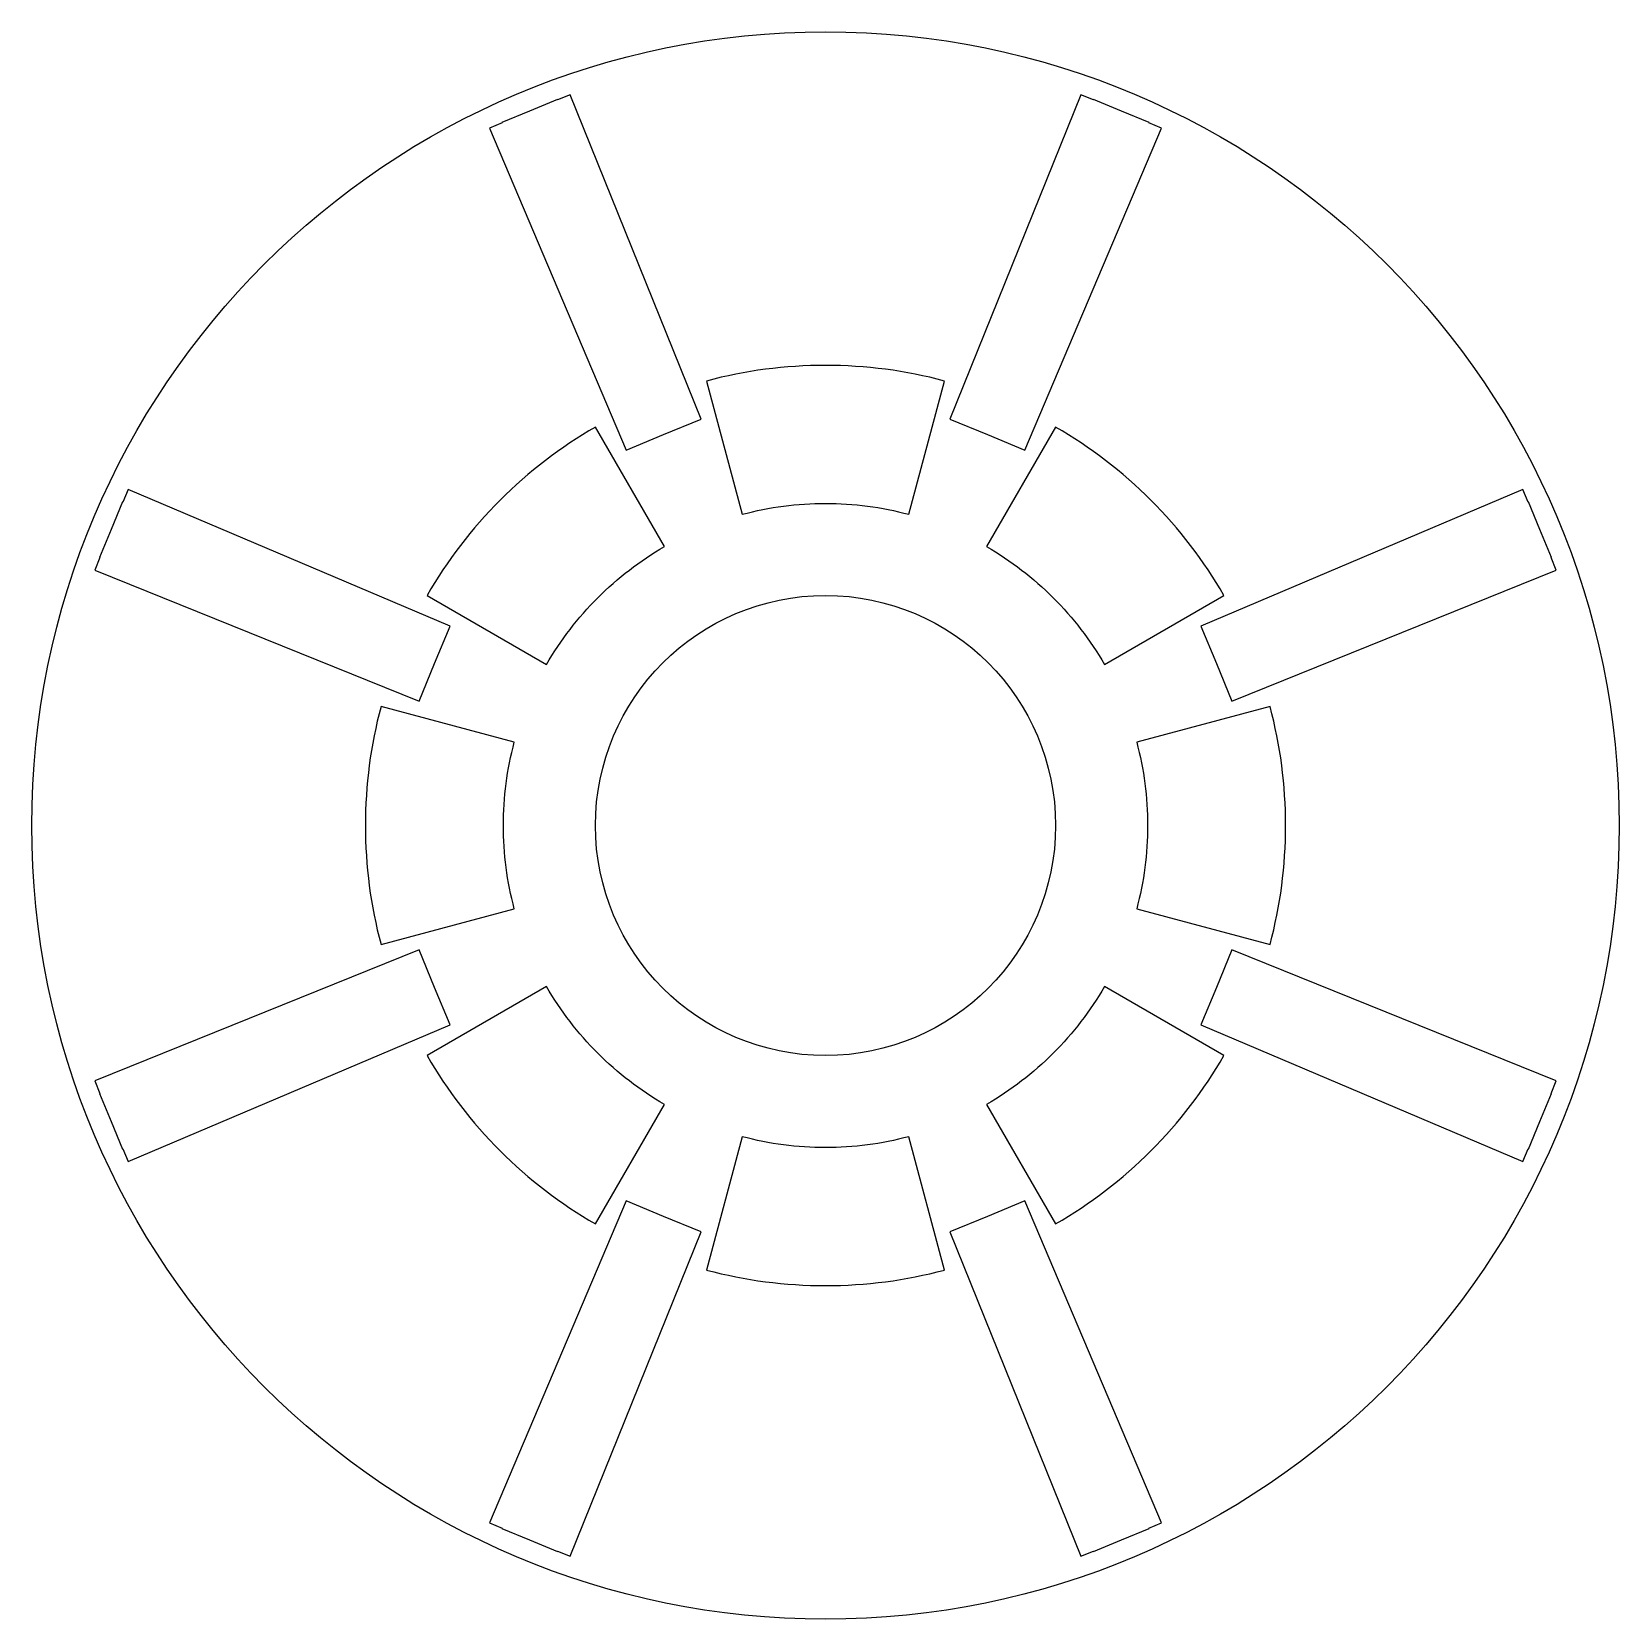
# Model space of a CAD drawing. Header units: millimetres. Extents: x -69 to 69, y -69 to 69.
import ezdxf

# ---------------------------------------------------------------- set-up
doc = ezdxf.new("R2010")
doc.units = ezdxf.units.MM

msp = doc.modelspace()

# ---------------------------------------------------------------- linework, layer by layer
for p, q in [((-22.21, 63.51, 1), (-23.29, 63.07, 1)), ((-10.82, 35.32, 1), (-22.21, 63.51, 1)), ((22.21, 63.51, 1), (10.82, 35.32, 1)), ((23.29, 63.07, 1), (22.21, 63.51, 1)), ((-23.31, 63.11, 1), (-25.72, 62.09, 1)), ((-23.29, 63.07, 1), (-23.31, 63.11, 1)), ((23.31, 63.11, 1), (23.29, 63.07, 1)), ((25.72, 62.09, 1), (23.31, 63.11, 1)), ((-28.12, 61.07, 1), (-29.2, 60.61, 1)), ((-25.72, 62.09, 1), (-28.14, 61.11, 1)), ((-28.14, 61.11, 1), (-28.12, 61.07, 1)), ((28.14, 61.11, 1), (25.72, 62.09, 1)), ((28.12, 61.07, 1), (28.14, 61.11, 1)), ((29.2, 60.61, 1), (28.12, 61.07, 1)), ((-29.2, 60.61, 1), (-17.32, 32.62, 1)), ((17.32, 32.62, 1), (29.2, 60.61, 1)), ((-9.72, 38.8, 1), (-10.35, 38.64, 1)), ((-9.08, 38.96, 1), (-9.72, 38.8, 1)), ((-8.44, 39.1, 1), (-9.08, 38.96, 1)), ((-7.8, 39.23, 1), (-8.44, 39.1, 1)), ((-7.16, 39.35, 1), (-7.8, 39.23, 1)), ((-6.52, 39.47, 1), (-7.16, 39.35, 1)), ((-5.87, 39.57, 1), (-6.52, 39.47, 1)), ((-5.22, 39.66, 1), (-5.87, 39.57, 1)), ((-4.57, 39.74, 1), (-5.22, 39.66, 1)), ((-3.92, 39.81, 1), (-4.57, 39.74, 1)), ((-3.27, 39.87, 1), (-3.92, 39.81, 1)), ((-2.62, 39.91, 1), (-3.27, 39.87, 1)), ((-1.96, 39.95, 1), (-2.62, 39.91, 1)), ((-1.31, 39.98, 1), (-1.96, 39.95, 1)), ((-0.65, 39.99, 1), (-1.31, 39.98, 1)), ((0, 40, 1), (-0.65, 39.99, 1)), ((0.65, 39.99, 1), (0, 40, 1)), ((1.31, 39.98, 1), (0.65, 39.99, 1)), ((1.96, 39.95, 1), (1.31, 39.98, 1)), ((2.62, 39.91, 1), (1.96, 39.95, 1)), ((3.27, 39.87, 1), (2.62, 39.91, 1)), ((3.92, 39.81, 1), (3.27, 39.87, 1)), ((4.57, 39.74, 1), (3.92, 39.81, 1)), ((5.22, 39.66, 1), (4.57, 39.74, 1)), ((5.87, 39.57, 1), (5.22, 39.66, 1)), ((6.52, 39.47, 1), (5.87, 39.57, 1)), ((7.16, 39.35, 1), (6.52, 39.47, 1)), ((7.8, 39.23, 1), (7.16, 39.35, 1)), ((8.44, 39.1, 1), (7.8, 39.23, 1)), ((9.08, 38.96, 1), (8.44, 39.1, 1)), ((9.72, 38.8, 1), (9.08, 38.96, 1)), ((10.35, 38.64, 1), (9.72, 38.8, 1)), ((-10.35, 38.64, 1), (-7.25, 27.05, 1)), ((7.25, 27.05, 1), (10.35, 38.64, 1)), ((-20, 34.64, 1), (-20.56, 34.31, 1)), ((-14, 24.25, 1), (-20, 34.64, 1)), ((-14.08, 34, 1), (-10.82, 35.32, 1)), ((10.82, 35.32, 1), (14.08, 34, 1)), ((20, 34.64, 1), (14, 24.25, 1)), ((20.56, 34.31, 1), (20, 34.64, 1)), ((-22.22, 33.26, 1), (-22.76, 32.89, 1)), ((-21.68, 33.62, 1), (-22.22, 33.26, 1)), ((-21.12, 33.97, 1), (-21.68, 33.62, 1)), ((-20.56, 34.31, 1), (-21.12, 33.97, 1)), ((-17.32, 32.62, 1), (-14.08, 34, 1)), ((14.08, 34, 1), (17.32, 32.62, 1)), ((21.12, 33.97, 1), (20.56, 34.31, 1)), ((21.68, 33.62, 1), (21.12, 33.97, 1)), ((22.22, 33.26, 1), (21.68, 33.62, 1)), ((22.76, 32.89, 1), (22.22, 33.26, 1)), ((-23.83, 32.13, 1), (-24.35, 31.73, 1)), ((-23.3, 32.51, 1), (-23.83, 32.13, 1)), ((-22.76, 32.89, 1), (-23.3, 32.51, 1)), ((23.3, 32.51, 1), (22.76, 32.89, 1)), ((23.83, 32.13, 1), (23.3, 32.51, 1)), ((24.35, 31.73, 1), (23.83, 32.13, 1)), ((-25.88, 30.5, 1), (-26.37, 30.07, 1)), ((-25.38, 30.92, 1), (-25.88, 30.5, 1)), ((-24.87, 31.33, 1), (-25.38, 30.92, 1)), ((-24.35, 31.73, 1), (-24.87, 31.33, 1)), ((24.87, 31.33, 1), (24.35, 31.73, 1)), ((25.38, 30.92, 1), (24.87, 31.33, 1)), ((25.88, 30.5, 1), (25.38, 30.92, 1)), ((26.37, 30.07, 1), (25.88, 30.5, 1)), ((-60.61, 29.2, 1), (-61.07, 28.12, 1)), ((-32.62, 17.32, 1), (-60.61, 29.2, 1)), ((-27.34, 29.19, 1), (-27.82, 28.74, 1)), ((-26.86, 29.64, 1), (-27.34, 29.19, 1)), ((-26.37, 30.07, 1), (-26.86, 29.64, 1)), ((26.86, 29.64, 1), (26.37, 30.07, 1)), ((27.34, 29.19, 1), (26.86, 29.64, 1)), ((27.82, 28.74, 1), (27.34, 29.19, 1)), ((60.61, 29.2, 1), (32.62, 17.32, 1)), ((61.07, 28.12, 1), (60.61, 29.2, 1)), ((-61.11, 28.14, 1), (-62.09, 25.72, 1)), ((-61.07, 28.12, 1), (-61.11, 28.14, 1)), ((-28.74, 27.82, 1), (-29.19, 27.34, 1)), ((-28.28, 28.28, 1), (-28.74, 27.82, 1)), ((-27.82, 28.74, 1), (-28.28, 28.28, 1)), ((-5.01, 27.55, 1), (-4.56, 27.63, 1)), ((-4.56, 27.63, 1), (-4.11, 27.7, 1)), ((-4.11, 27.7, 1), (-3.65, 27.76, 1)), ((-3.65, 27.76, 1), (-3.2, 27.82, 1)), ((-3.2, 27.82, 1), (-2.74, 27.87, 1)), ((-2.74, 27.87, 1), (-2.29, 27.91, 1)), ((-2.29, 27.91, 1), (-1.83, 27.94, 1)), ((-1.83, 27.94, 1), (-1.37, 27.97, 1)), ((-1.37, 27.97, 1), (-0.92, 27.99, 1)), ((-0.92, 27.99, 1), (-0.46, 28, 1)), ((-0.46, 28, 1), (0, 28, 1)), ((0, 28, 1), (0.46, 28, 1)), ((0.46, 28, 1), (0.92, 27.99, 1)), ((0.92, 27.99, 1), (1.37, 27.97, 1)), ((1.37, 27.97, 1), (1.83, 27.94, 1)), ((1.83, 27.94, 1), (2.29, 27.91, 1)), ((2.29, 27.91, 1), (2.74, 27.87, 1)), ((2.74, 27.87, 1), (3.2, 27.82, 1)), ((3.2, 27.82, 1), (3.65, 27.76, 1)), ((3.65, 27.76, 1), (4.11, 27.7, 1)), ((4.11, 27.7, 1), (4.56, 27.63, 1)), ((4.56, 27.63, 1), (5.01, 27.55, 1)), ((28.28, 28.28, 1), (27.82, 28.74, 1)), ((28.74, 27.82, 1), (28.28, 28.28, 1)), ((29.19, 27.34, 1), (28.74, 27.82, 1)), ((61.11, 28.14, 1), (61.07, 28.12, 1)), ((62.09, 25.72, 1), (61.11, 28.14, 1)), ((-30.07, 26.37, 1), (-30.5, 25.88, 1)), ((-29.64, 26.86, 1), (-30.07, 26.37, 1)), ((-29.19, 27.34, 1), (-29.64, 26.86, 1)), ((-7.25, 27.05, 1), (-6.8, 27.16, 1)), ((-6.8, 27.16, 1), (-6.36, 27.27, 1)), ((-6.36, 27.27, 1), (-5.91, 27.37, 1)), ((-5.91, 27.37, 1), (-5.46, 27.46, 1)), ((-5.46, 27.46, 1), (-5.01, 27.55, 1)), ((5.01, 27.55, 1), (5.46, 27.46, 1)), ((5.46, 27.46, 1), (5.91, 27.37, 1)), ((5.91, 27.37, 1), (6.36, 27.27, 1)), ((6.36, 27.27, 1), (6.8, 27.16, 1)), ((6.8, 27.16, 1), (7.25, 27.05, 1)), ((29.64, 26.86, 1), (29.19, 27.34, 1)), ((30.07, 26.37, 1), (29.64, 26.86, 1)), ((30.5, 25.88, 1), (30.07, 26.37, 1)), ((-62.09, 25.72, 1), (-63.11, 23.31, 1)), ((-31.33, 24.87, 1), (-31.73, 24.35, 1)), ((-30.92, 25.38, 1), (-31.33, 24.87, 1)), ((-30.5, 25.88, 1), (-30.92, 25.38, 1)), ((30.92, 25.38, 1), (30.5, 25.88, 1)), ((31.33, 24.87, 1), (30.92, 25.38, 1)), ((31.73, 24.35, 1), (31.33, 24.87, 1)), ((63.11, 23.31, 1), (62.09, 25.72, 1)), ((-32.13, 23.83, 1), (-32.51, 23.3, 1)), ((-31.73, 24.35, 1), (-32.13, 23.83, 1)), ((-15.56, 23.28, 1), (-15.17, 23.53, 1)), ((-15.17, 23.53, 1), (-14.79, 23.78, 1)), ((-14.79, 23.78, 1), (-14.39, 24.02, 1)), ((-14.39, 24.02, 1), (-14, 24.25, 1)), ((14, 24.25, 1), (14.39, 24.02, 1)), ((14.39, 24.02, 1), (14.79, 23.78, 1)), ((14.79, 23.78, 1), (15.17, 23.53, 1)), ((15.17, 23.53, 1), (15.56, 23.28, 1)), ((32.13, 23.83, 1), (31.73, 24.35, 1)), ((32.51, 23.3, 1), (32.13, 23.83, 1)), ((-63.07, 23.29, 1), (-63.51, 22.21, 1)), ((-63.51, 22.21, 1), (-35.32, 10.82, 1)), ((-63.11, 23.31, 1), (-63.07, 23.29, 1)), ((-33.26, 22.22, 1), (-33.62, 21.68, 1)), ((-32.89, 22.76, 1), (-33.26, 22.22, 1)), ((-32.51, 23.3, 1), (-32.89, 22.76, 1)), ((-17.41, 21.93, 1), (-17.05, 22.21, 1)), ((-17.05, 22.21, 1), (-16.68, 22.49, 1)), ((-16.68, 22.49, 1), (-16.31, 22.76, 1)), ((-16.31, 22.76, 1), (-15.93, 23.02, 1)), ((-15.93, 23.02, 1), (-15.56, 23.28, 1)), ((15.56, 23.28, 1), (15.93, 23.02, 1)), ((15.93, 23.02, 1), (16.31, 22.76, 1)), ((16.31, 22.76, 1), (16.68, 22.49, 1)), ((16.68, 22.49, 1), (17.05, 22.21, 1)), ((17.05, 22.21, 1), (17.41, 21.93, 1)), ((32.89, 22.76, 1), (32.51, 23.3, 1)), ((33.26, 22.22, 1), (32.89, 22.76, 1)), ((33.62, 21.68, 1), (33.26, 22.22, 1)), ((35.32, 10.82, 1), (63.51, 22.21, 1)), ((63.07, 23.29, 1), (63.11, 23.31, 1)), ((63.51, 22.21, 1), (63.07, 23.29, 1)), ((-33.97, 21.12, 1), (-34.31, 20.56, 1)), ((-33.62, 21.68, 1), (-33.97, 21.12, 1)), ((-19.14, 20.44, 1), (-18.8, 20.75, 1)), ((-18.8, 20.75, 1), (-18.46, 21.05, 1)), ((-18.46, 21.05, 1), (-18.11, 21.35, 1)), ((-18.11, 21.35, 1), (-17.76, 21.64, 1)), ((-17.76, 21.64, 1), (-17.41, 21.93, 1)), ((17.41, 21.93, 1), (17.76, 21.64, 1)), ((17.76, 21.64, 1), (18.11, 21.35, 1)), ((18.11, 21.35, 1), (18.46, 21.05, 1)), ((18.46, 21.05, 1), (18.8, 20.75, 1)), ((18.8, 20.75, 1), (19.14, 20.44, 1)), ((33.97, 21.12, 1), (33.62, 21.68, 1)), ((34.31, 20.56, 1), (33.97, 21.12, 1)), ((-34.31, 20.56, 1), (-34.64, 20, 1)), ((-34.64, 20, 1), (-24.25, 14, 1)), ((-20.44, 19.14, 1), (-20.12, 19.47, 1)), ((-20.12, 19.47, 1), (-19.8, 19.8, 1)), ((-19.8, 19.8, 1), (-19.47, 20.12, 1)), ((-19.47, 20.12, 1), (-19.14, 20.44, 1)), ((19.14, 20.44, 1), (19.47, 20.12, 1)), ((19.47, 20.12, 1), (19.8, 19.8, 1)), ((19.8, 19.8, 1), (20.12, 19.47, 1)), ((20.12, 19.47, 1), (20.44, 19.14, 1)), ((24.25, 14, 1), (34.64, 20, 1)), ((34.64, 20, 1), (34.31, 20.56, 1)), ((-21.64, 17.76, 1), (-21.35, 18.11, 1)), ((-21.35, 18.11, 1), (-21.05, 18.46, 1)), ((-21.05, 18.46, 1), (-20.75, 18.8, 1)), ((-20.75, 18.8, 1), (-20.44, 19.14, 1)), ((20.44, 19.14, 1), (20.75, 18.8, 1)), ((20.75, 18.8, 1), (21.05, 18.46, 1)), ((21.05, 18.46, 1), (21.35, 18.11, 1)), ((21.35, 18.11, 1), (21.64, 17.76, 1)), ((-34, 14.08, 1), (-32.62, 17.32, 1)), ((-22.76, 16.31, 1), (-22.49, 16.68, 1)), ((-22.49, 16.68, 1), (-22.21, 17.05, 1)), ((-22.21, 17.05, 1), (-21.93, 17.41, 1)), ((-21.93, 17.41, 1), (-21.64, 17.76, 1)), ((21.64, 17.76, 1), (21.93, 17.41, 1)), ((21.93, 17.41, 1), (22.21, 17.05, 1)), ((22.21, 17.05, 1), (22.49, 16.68, 1)), ((22.49, 16.68, 1), (22.76, 16.31, 1)), ((32.62, 17.32, 1), (34, 14.08, 1)), ((-23.53, 15.17, 1), (-23.28, 15.56, 1)), ((-23.28, 15.56, 1), (-23.02, 15.93, 1)), ((-23.02, 15.93, 1), (-22.76, 16.31, 1)), ((22.76, 16.31, 1), (23.02, 15.93, 1)), ((23.02, 15.93, 1), (23.28, 15.56, 1)), ((23.28, 15.56, 1), (23.53, 15.17, 1)), ((-35.32, 10.82, 1), (-34, 14.08, 1)), ((-24.25, 14, 1), (-24.02, 14.39, 1)), ((-24.02, 14.39, 1), (-23.78, 14.79, 1)), ((-23.78, 14.79, 1), (-23.53, 15.17, 1)), ((23.53, 15.17, 1), (23.78, 14.79, 1)), ((23.78, 14.79, 1), (24.02, 14.39, 1)), ((24.02, 14.39, 1), (24.25, 14, 1)), ((34, 14.08, 1), (35.32, 10.82, 1)), ((-38.8, 9.72, 1), (-38.96, 9.08, 1)), ((-38.64, 10.35, 1), (-38.8, 9.72, 1)), ((-27.05, 7.25, 1), (-38.64, 10.35, 1)), ((38.64, 10.35, 1), (27.05, 7.25, 1)), ((38.8, 9.72, 1), (38.64, 10.35, 1)), ((38.96, 9.08, 1), (38.8, 9.72, 1)), ((-39.1, 8.44, 1), (-39.23, 7.8, 1)), ((-38.96, 9.08, 1), (-39.1, 8.44, 1)), ((39.1, 8.44, 1), (38.96, 9.08, 1)), ((39.23, 7.8, 1), (39.1, 8.44, 1)), ((-39.35, 7.16, 1), (-39.47, 6.52, 1)), ((-39.23, 7.8, 1), (-39.35, 7.16, 1)), ((-27.16, 6.8, 1), (-27.05, 7.25, 1)), ((27.05, 7.25, 1), (27.16, 6.8, 1)), ((39.35, 7.16, 1), (39.23, 7.8, 1)), ((39.47, 6.52, 1), (39.35, 7.16, 1)), ((-39.57, 5.87, 1), (-39.66, 5.22, 1)), ((-39.47, 6.52, 1), (-39.57, 5.87, 1)), ((-27.46, 5.46, 1), (-27.37, 5.91, 1)), ((-27.37, 5.91, 1), (-27.27, 6.36, 1)), ((-27.27, 6.36, 1), (-27.16, 6.8, 1)), ((27.16, 6.8, 1), (27.27, 6.36, 1)), ((27.27, 6.36, 1), (27.37, 5.91, 1)), ((27.37, 5.91, 1), (27.46, 5.46, 1)), ((39.57, 5.87, 1), (39.47, 6.52, 1)), ((39.66, 5.22, 1), (39.57, 5.87, 1)), ((-39.74, 4.57, 1), (-39.81, 3.92, 1)), ((-39.66, 5.22, 1), (-39.74, 4.57, 1)), ((-27.7, 4.11, 1), (-27.63, 4.56, 1)), ((-27.63, 4.56, 1), (-27.55, 5.01, 1)), ((-27.55, 5.01, 1), (-27.46, 5.46, 1)), ((27.46, 5.46, 1), (27.55, 5.01, 1)), ((27.55, 5.01, 1), (27.63, 4.56, 1)), ((27.63, 4.56, 1), (27.7, 4.11, 1)), ((39.74, 4.57, 1), (39.66, 5.22, 1)), ((39.81, 3.92, 1), (39.74, 4.57, 1)), ((-39.87, 3.27, 1), (-39.91, 2.62, 1)), ((-39.81, 3.92, 1), (-39.87, 3.27, 1)), ((-27.87, 2.74, 1), (-27.82, 3.2, 1)), ((-27.82, 3.2, 1), (-27.76, 3.65, 1)), ((-27.76, 3.65, 1), (-27.7, 4.11, 1)), ((27.7, 4.11, 1), (27.76, 3.65, 1)), ((27.76, 3.65, 1), (27.82, 3.2, 1)), ((27.82, 3.2, 1), (27.87, 2.74, 1)), ((39.87, 3.27, 1), (39.81, 3.92, 1)), ((39.91, 2.62, 1), (39.87, 3.27, 1)), ((-39.95, 1.96, 1), (-39.98, 1.31, 1)), ((-39.91, 2.62, 1), (-39.95, 1.96, 1)), ((-27.97, 1.37, 1), (-27.94, 1.83, 1)), ((-27.94, 1.83, 1), (-27.91, 2.29, 1)), ((-27.91, 2.29, 1), (-27.87, 2.74, 1)), ((27.87, 2.74, 1), (27.91, 2.29, 1)), ((27.91, 2.29, 1), (27.94, 1.83, 1)), ((27.94, 1.83, 1), (27.97, 1.37, 1)), ((39.95, 1.96, 1), (39.91, 2.62, 1)), ((39.98, 1.31, 1), (39.95, 1.96, 1)), ((-39.99, 0.65, 1), (-40, 0, 1)), ((-40, 0, 1), (-39.99, -0.65, 1)), ((-39.98, 1.31, 1), (-39.99, 0.65, 1)), ((-28, 0.46, 1), (-27.99, 0.92, 1)), ((-28, 0, 1), (-28, 0.46, 1)), ((-28, -0.46, 1), (-28, 0, 1)), ((-27.99, 0.92, 1), (-27.97, 1.37, 1)), ((27.97, 1.37, 1), (27.99, 0.92, 1)), ((27.99, 0.92, 1), (28, 0.46, 1)), ((28, 0.46, 1), (28, 0, 1)), ((28, 0, 1), (28, -0.46, 1)), ((39.99, 0.65, 1), (39.98, 1.31, 1)), ((40, 0, 1), (39.99, 0.65, 1)), ((39.99, -0.65, 1), (40, 0, 1)), ((-39.99, -0.65, 1), (-39.98, -1.31, 1)), ((-39.98, -1.31, 1), (-39.95, -1.96, 1)), ((-27.99, -0.92, 1), (-28, -0.46, 1)), ((-27.97, -1.37, 1), (-27.99, -0.92, 1)), ((-27.94, -1.83, 1), (-27.97, -1.37, 1)), ((27.97, -1.37, 1), (27.94, -1.83, 1)), ((27.99, -0.92, 1), (27.97, -1.37, 1)), ((28, -0.46, 1), (27.99, -0.92, 1)), ((39.95, -1.96, 1), (39.98, -1.31, 1)), ((39.98, -1.31, 1), (39.99, -0.65, 1)), ((-39.95, -1.96, 1), (-39.91, -2.62, 1)), ((-39.91, -2.62, 1), (-39.87, -3.27, 1)), ((-27.91, -2.29, 1), (-27.94, -1.83, 1)), ((-27.87, -2.74, 1), (-27.91, -2.29, 1)), ((-27.82, -3.2, 1), (-27.87, -2.74, 1)), ((27.87, -2.74, 1), (27.82, -3.2, 1)), ((27.91, -2.29, 1), (27.87, -2.74, 1)), ((27.94, -1.83, 1), (27.91, -2.29, 1)), ((39.87, -3.27, 1), (39.91, -2.62, 1)), ((39.91, -2.62, 1), (39.95, -1.96, 1)), ((-39.87, -3.27, 1), (-39.81, -3.92, 1)), ((-39.81, -3.92, 1), (-39.74, -4.57, 1)), ((-27.76, -3.65, 1), (-27.82, -3.2, 1)), ((-27.7, -4.11, 1), (-27.76, -3.65, 1)), ((-27.63, -4.56, 1), (-27.7, -4.11, 1)), ((27.7, -4.11, 1), (27.63, -4.56, 1)), ((27.76, -3.65, 1), (27.7, -4.11, 1)), ((27.82, -3.2, 1), (27.76, -3.65, 1)), ((39.74, -4.57, 1), (39.81, -3.92, 1)), ((39.81, -3.92, 1), (39.87, -3.27, 1)), ((-39.74, -4.57, 1), (-39.66, -5.22, 1)), ((-39.66, -5.22, 1), (-39.57, -5.87, 1)), ((-27.55, -5.01, 1), (-27.63, -4.56, 1)), ((-27.46, -5.46, 1), (-27.55, -5.01, 1)), ((-27.37, -5.91, 1), (-27.46, -5.46, 1)), ((27.46, -5.46, 1), (27.37, -5.91, 1)), ((27.55, -5.01, 1), (27.46, -5.46, 1)), ((27.63, -4.56, 1), (27.55, -5.01, 1)), ((39.57, -5.87, 1), (39.66, -5.22, 1)), ((39.66, -5.22, 1), (39.74, -4.57, 1)), ((-39.57, -5.87, 1), (-39.47, -6.52, 1)), ((-39.47, -6.52, 1), (-39.35, -7.16, 1)), ((-27.27, -6.36, 1), (-27.37, -5.91, 1)), ((-27.16, -6.8, 1), (-27.27, -6.36, 1)), ((-27.05, -7.25, 1), (-27.16, -6.8, 1)), ((27.16, -6.8, 1), (27.05, -7.25, 1)), ((27.27, -6.36, 1), (27.16, -6.8, 1)), ((27.37, -5.91, 1), (27.27, -6.36, 1)), ((39.35, -7.16, 1), (39.47, -6.52, 1)), ((39.47, -6.52, 1), (39.57, -5.87, 1)), ((-39.35, -7.16, 1), (-39.23, -7.8, 1)), ((-39.23, -7.8, 1), (-39.1, -8.44, 1)), ((-38.64, -10.35, 1), (-27.05, -7.25, 1)), ((27.05, -7.25, 1), (38.64, -10.35, 1)), ((39.1, -8.44, 1), (39.23, -7.8, 1)), ((39.23, -7.8, 1), (39.35, -7.16, 1)), ((-39.1, -8.44, 1), (-38.96, -9.08, 1)), ((-38.96, -9.08, 1), (-38.8, -9.72, 1)), ((38.8, -9.72, 1), (38.96, -9.08, 1)), ((38.96, -9.08, 1), (39.1, -8.44, 1)), ((-35.32, -10.82, 1), (-63.51, -22.21, 1)), ((-38.8, -9.72, 1), (-38.64, -10.35, 1)), ((-34, -14.08, 1), (-35.32, -10.82, 1)), ((35.32, -10.82, 1), (34, -14.08, 1)), ((63.51, -22.21, 1), (35.32, -10.82, 1)), ((38.64, -10.35, 1), (38.8, -9.72, 1)), ((-24.25, -14, 1), (-34.64, -20, 1)), ((-32.62, -17.32, 1), (-34, -14.08, 1)), ((-24.02, -14.39, 1), (-24.25, -14, 1)), ((-23.78, -14.79, 1), (-24.02, -14.39, 1)), ((-23.53, -15.17, 1), (-23.78, -14.79, 1)), ((-23.28, -15.56, 1), (-23.53, -15.17, 1)), ((23.53, -15.17, 1), (23.28, -15.56, 1)), ((23.78, -14.79, 1), (23.53, -15.17, 1)), ((24.02, -14.39, 1), (23.78, -14.79, 1)), ((24.25, -14, 1), (24.02, -14.39, 1)), ((34.64, -20, 1), (24.25, -14, 1)), ((34, -14.08, 1), (32.62, -17.32, 1)), ((-23.02, -15.93, 1), (-23.28, -15.56, 1)), ((-22.76, -16.31, 1), (-23.02, -15.93, 1)), ((-22.49, -16.68, 1), (-22.76, -16.31, 1)), ((22.76, -16.31, 1), (22.49, -16.68, 1)), ((23.02, -15.93, 1), (22.76, -16.31, 1)), ((23.28, -15.56, 1), (23.02, -15.93, 1)), ((-60.61, -29.2, 1), (-32.62, -17.32, 1)), ((-22.21, -17.05, 1), (-22.49, -16.68, 1)), ((-21.93, -17.41, 1), (-22.21, -17.05, 1)), ((-21.64, -17.76, 1), (-21.93, -17.41, 1)), ((-21.35, -18.11, 1), (-21.64, -17.76, 1)), ((21.64, -17.76, 1), (21.35, -18.11, 1)), ((21.93, -17.41, 1), (21.64, -17.76, 1)), ((22.21, -17.05, 1), (21.93, -17.41, 1)), ((22.49, -16.68, 1), (22.21, -17.05, 1)), ((32.62, -17.32, 1), (60.61, -29.2, 1)), ((-21.05, -18.46, 1), (-21.35, -18.11, 1)), ((-20.75, -18.8, 1), (-21.05, -18.46, 1)), ((-20.44, -19.14, 1), (-20.75, -18.8, 1)), ((-20.12, -19.47, 1), (-20.44, -19.14, 1)), ((20.44, -19.14, 1), (20.12, -19.47, 1)), ((20.75, -18.8, 1), (20.44, -19.14, 1)), ((21.05, -18.46, 1), (20.75, -18.8, 1)), ((21.35, -18.11, 1), (21.05, -18.46, 1)), ((-34.64, -20, 1), (-34.31, -20.56, 1)), ((-34.31, -20.56, 1), (-33.97, -21.12, 1)), ((-19.8, -19.8, 1), (-20.12, -19.47, 1)), ((-19.47, -20.12, 1), (-19.8, -19.8, 1)), ((-19.14, -20.44, 1), (-19.47, -20.12, 1)), ((-18.8, -20.75, 1), (-19.14, -20.44, 1)), ((19.14, -20.44, 1), (18.8, -20.75, 1)), ((19.47, -20.12, 1), (19.14, -20.44, 1)), ((19.8, -19.8, 1), (19.47, -20.12, 1)), ((20.12, -19.47, 1), (19.8, -19.8, 1)), ((33.97, -21.12, 1), (34.31, -20.56, 1)), ((34.31, -20.56, 1), (34.64, -20, 1)), ((-33.97, -21.12, 1), (-33.62, -21.68, 1)), ((-33.62, -21.68, 1), (-33.26, -22.22, 1)), ((-18.46, -21.05, 1), (-18.8, -20.75, 1)), ((-18.11, -21.35, 1), (-18.46, -21.05, 1)), ((-17.76, -21.64, 1), (-18.11, -21.35, 1)), ((-17.41, -21.93, 1), (-17.76, -21.64, 1)), ((-17.05, -22.21, 1), (-17.41, -21.93, 1)), ((17.41, -21.93, 1), (17.05, -22.21, 1)), ((17.76, -21.64, 1), (17.41, -21.93, 1)), ((18.11, -21.35, 1), (17.76, -21.64, 1)), ((18.46, -21.05, 1), (18.11, -21.35, 1)), ((18.8, -20.75, 1), (18.46, -21.05, 1)), ((33.26, -22.22, 1), (33.62, -21.68, 1)), ((33.62, -21.68, 1), (33.97, -21.12, 1)), ((-63.51, -22.21, 1), (-63.07, -23.29, 1)), ((-63.07, -23.29, 1), (-63.11, -23.31, 1)), ((-63.11, -23.31, 1), (-62.09, -25.72, 1)), ((-33.26, -22.22, 1), (-32.89, -22.76, 1)), ((-32.89, -22.76, 1), (-32.51, -23.3, 1)), ((-32.51, -23.3, 1), (-32.13, -23.83, 1)), ((-16.68, -22.49, 1), (-17.05, -22.21, 1)), ((-16.31, -22.76, 1), (-16.68, -22.49, 1)), ((-15.93, -23.02, 1), (-16.31, -22.76, 1)), ((-15.56, -23.28, 1), (-15.93, -23.02, 1)), ((-15.17, -23.53, 1), (-15.56, -23.28, 1)), ((15.56, -23.28, 1), (15.17, -23.53, 1)), ((15.93, -23.02, 1), (15.56, -23.28, 1)), ((16.31, -22.76, 1), (15.93, -23.02, 1)), ((16.68, -22.49, 1), (16.31, -22.76, 1)), ((17.05, -22.21, 1), (16.68, -22.49, 1)), ((32.13, -23.83, 1), (32.51, -23.3, 1)), ((32.51, -23.3, 1), (32.89, -22.76, 1)), ((32.89, -22.76, 1), (33.26, -22.22, 1)), ((62.09, -25.72, 1), (63.11, -23.31, 1)), ((63.07, -23.29, 1), (63.51, -22.21, 1)), ((63.11, -23.31, 1), (63.07, -23.29, 1)), ((-32.13, -23.83, 1), (-31.73, -24.35, 1)), ((-31.73, -24.35, 1), (-31.33, -24.87, 1)), ((-20, -34.64, 1), (-14, -24.25, 1)), ((-14.79, -23.78, 1), (-15.17, -23.53, 1)), ((-14.39, -24.02, 1), (-14.79, -23.78, 1)), ((-14, -24.25, 1), (-14.39, -24.02, 1)), ((14.39, -24.02, 1), (14, -24.25, 1)), ((14, -24.25, 1), (20, -34.64, 1)), ((14.79, -23.78, 1), (14.39, -24.02, 1)), ((15.17, -23.53, 1), (14.79, -23.78, 1)), ((31.33, -24.87, 1), (31.73, -24.35, 1)), ((31.73, -24.35, 1), (32.13, -23.83, 1)), ((-62.09, -25.72, 1), (-61.11, -28.14, 1)), ((-31.33, -24.87, 1), (-30.92, -25.38, 1)), ((-30.92, -25.38, 1), (-30.5, -25.88, 1)), ((-30.5, -25.88, 1), (-30.07, -26.37, 1)), ((30.07, -26.37, 1), (30.5, -25.88, 1)), ((30.5, -25.88, 1), (30.92, -25.38, 1)), ((30.92, -25.38, 1), (31.33, -24.87, 1)), ((61.11, -28.14, 1), (62.09, -25.72, 1)), ((-30.07, -26.37, 1), (-29.64, -26.86, 1)), ((-29.64, -26.86, 1), (-29.19, -27.34, 1)), ((-29.19, -27.34, 1), (-28.74, -27.82, 1)), ((-7.25, -27.05, 1), (-10.35, -38.64, 1)), ((-6.8, -27.16, 1), (-7.25, -27.05, 1)), ((-6.36, -27.27, 1), (-6.8, -27.16, 1)), ((-5.91, -27.37, 1), (-6.36, -27.27, 1)), ((-5.46, -27.46, 1), (-5.91, -27.37, 1)), ((-5.01, -27.55, 1), (-5.46, -27.46, 1)), ((-4.56, -27.63, 1), (-5.01, -27.55, 1)), ((5.01, -27.55, 1), (4.56, -27.63, 1)), ((5.46, -27.46, 1), (5.01, -27.55, 1)), ((5.91, -27.37, 1), (5.46, -27.46, 1)), ((6.36, -27.27, 1), (5.91, -27.37, 1)), ((6.8, -27.16, 1), (6.36, -27.27, 1)), ((7.25, -27.05, 1), (6.8, -27.16, 1)), ((10.35, -38.64, 1), (7.25, -27.05, 1)), ((28.74, -27.82, 1), (29.19, -27.34, 1)), ((29.19, -27.34, 1), (29.64, -26.86, 1)), ((29.64, -26.86, 1), (30.07, -26.37, 1)), ((-61.11, -28.14, 1), (-61.07, -28.12, 1)), ((-61.07, -28.12, 1), (-60.61, -29.2, 1)), ((-28.74, -27.82, 1), (-28.28, -28.28, 1)), ((-28.28, -28.28, 1), (-27.82, -28.74, 1)), ((-27.82, -28.74, 1), (-27.34, -29.19, 1)), ((-4.11, -27.7, 1), (-4.56, -27.63, 1)), ((-3.65, -27.76, 1), (-4.11, -27.7, 1)), ((-3.2, -27.82, 1), (-3.65, -27.76, 1)), ((-2.74, -27.87, 1), (-3.2, -27.82, 1)), ((-2.29, -27.91, 1), (-2.74, -27.87, 1)), ((-1.83, -27.94, 1), (-2.29, -27.91, 1)), ((-1.37, -27.97, 1), (-1.83, -27.94, 1)), ((-0.92, -27.99, 1), (-1.37, -27.97, 1)), ((-0.46, -28, 1), (-0.92, -27.99, 1)), ((0, -28, 1), (-0.46, -28, 1)), ((0.46, -28, 1), (0, -28, 1)), ((0.92, -27.99, 1), (0.46, -28, 1)), ((1.37, -27.97, 1), (0.92, -27.99, 1)), ((1.83, -27.94, 1), (1.37, -27.97, 1)), ((2.29, -27.91, 1), (1.83, -27.94, 1)), ((2.74, -27.87, 1), (2.29, -27.91, 1)), ((3.2, -27.82, 1), (2.74, -27.87, 1)), ((3.65, -27.76, 1), (3.2, -27.82, 1)), ((4.11, -27.7, 1), (3.65, -27.76, 1)), ((4.56, -27.63, 1), (4.11, -27.7, 1)), ((27.34, -29.19, 1), (27.82, -28.74, 1)), ((27.82, -28.74, 1), (28.28, -28.28, 1)), ((28.28, -28.28, 1), (28.74, -27.82, 1)), ((60.61, -29.2, 1), (61.07, -28.12, 1)), ((61.07, -28.12, 1), (61.11, -28.14, 1)), ((-27.34, -29.19, 1), (-26.86, -29.64, 1)), ((-26.86, -29.64, 1), (-26.37, -30.07, 1)), ((-26.37, -30.07, 1), (-25.88, -30.5, 1)), ((25.88, -30.5, 1), (26.37, -30.07, 1)), ((26.37, -30.07, 1), (26.86, -29.64, 1)), ((26.86, -29.64, 1), (27.34, -29.19, 1)), ((-25.88, -30.5, 1), (-25.38, -30.92, 1)), ((-25.38, -30.92, 1), (-24.87, -31.33, 1)), ((-24.87, -31.33, 1), (-24.35, -31.73, 1)), ((-24.35, -31.73, 1), (-23.83, -32.13, 1)), ((23.83, -32.13, 1), (24.35, -31.73, 1)), ((24.35, -31.73, 1), (24.87, -31.33, 1)), ((24.87, -31.33, 1), (25.38, -30.92, 1)), ((25.38, -30.92, 1), (25.88, -30.5, 1)), ((-17.32, -32.62, 1), (-29.2, -60.61, 1)), ((-23.83, -32.13, 1), (-23.3, -32.51, 1)), ((-23.3, -32.51, 1), (-22.76, -32.89, 1)), ((-22.76, -32.89, 1), (-22.22, -33.26, 1)), ((-14.08, -34, 1), (-17.32, -32.62, 1)), ((17.32, -32.62, 1), (14.08, -34, 1)), ((29.2, -60.61, 1), (17.32, -32.62, 1)), ((22.22, -33.26, 1), (22.76, -32.89, 1)), ((22.76, -32.89, 1), (23.3, -32.51, 1)), ((23.3, -32.51, 1), (23.83, -32.13, 1)), ((-22.22, -33.26, 1), (-21.68, -33.62, 1)), ((-21.68, -33.62, 1), (-21.12, -33.97, 1)), ((-21.12, -33.97, 1), (-20.56, -34.31, 1)), ((-20.56, -34.31, 1), (-20, -34.64, 1)), ((-10.82, -35.32, 1), (-14.08, -34, 1)), ((14.08, -34, 1), (10.82, -35.32, 1)), ((20, -34.64, 1), (20.56, -34.31, 1)), ((20.56, -34.31, 1), (21.12, -33.97, 1)), ((21.12, -33.97, 1), (21.68, -33.62, 1)), ((21.68, -33.62, 1), (22.22, -33.26, 1)), ((-22.21, -63.51, 1), (-10.82, -35.32, 1)), ((10.82, -35.32, 1), (22.21, -63.51, 1)), ((-10.35, -38.64, 1), (-9.72, -38.8, 1)), ((9.72, -38.8, 1), (10.35, -38.64, 1)), ((-9.72, -38.8, 1), (-9.08, -38.96, 1)), ((-9.08, -38.96, 1), (-8.44, -39.1, 1)), ((-8.44, -39.1, 1), (-7.8, -39.23, 1)), ((-7.8, -39.23, 1), (-7.16, -39.35, 1)), ((-7.16, -39.35, 1), (-6.52, -39.47, 1)), ((-6.52, -39.47, 1), (-5.87, -39.57, 1)), ((-5.87, -39.57, 1), (-5.22, -39.66, 1)), ((-5.22, -39.66, 1), (-4.57, -39.74, 1)), ((-4.57, -39.74, 1), (-3.92, -39.81, 1)), ((-3.92, -39.81, 1), (-3.27, -39.87, 1)), ((-3.27, -39.87, 1), (-2.62, -39.91, 1)), ((-2.62, -39.91, 1), (-1.96, -39.95, 1)), ((-1.96, -39.95, 1), (-1.31, -39.98, 1)), ((-1.31, -39.98, 1), (-0.65, -39.99, 1)), ((-0.65, -39.99, 1), (0, -40, 1)), ((0, -40, 1), (0.65, -39.99, 1)), ((0.65, -39.99, 1), (1.31, -39.98, 1)), ((1.31, -39.98, 1), (1.96, -39.95, 1)), ((1.96, -39.95, 1), (2.62, -39.91, 1)), ((2.62, -39.91, 1), (3.27, -39.87, 1)), ((3.27, -39.87, 1), (3.92, -39.81, 1)), ((3.92, -39.81, 1), (4.57, -39.74, 1)), ((4.57, -39.74, 1), (5.22, -39.66, 1)), ((5.22, -39.66, 1), (5.87, -39.57, 1)), ((5.87, -39.57, 1), (6.52, -39.47, 1)), ((6.52, -39.47, 1), (7.16, -39.35, 1)), ((7.16, -39.35, 1), (7.8, -39.23, 1)), ((7.8, -39.23, 1), (8.44, -39.1, 1)), ((8.44, -39.1, 1), (9.08, -38.96, 1)), ((9.08, -38.96, 1), (9.72, -38.8, 1)), ((-29.2, -60.61, 1), (-28.12, -61.07, 1)), ((28.12, -61.07, 1), (29.2, -60.61, 1)), ((-28.12, -61.07, 1), (-28.14, -61.11, 1)), ((-28.14, -61.11, 1), (-25.72, -62.09, 1)), ((-25.72, -62.09, 1), (-23.31, -63.11, 1)), ((23.31, -63.11, 1), (25.72, -62.09, 1)), ((25.72, -62.09, 1), (28.14, -61.11, 1)), ((28.14, -61.11, 1), (28.12, -61.07, 1)), ((-23.31, -63.11, 1), (-23.29, -63.07, 1)), ((-23.29, -63.07, 1), (-22.21, -63.51, 1)), ((22.21, -63.51, 1), (23.29, -63.07, 1)), ((23.29, -63.07, 1), (23.31, -63.11, 1))]:
    msp.add_line(p, q)
for radius in [69, 20]:
    msp.add_circle((0, 0, 1), radius)

doc.saveas('drawing.dxf')
